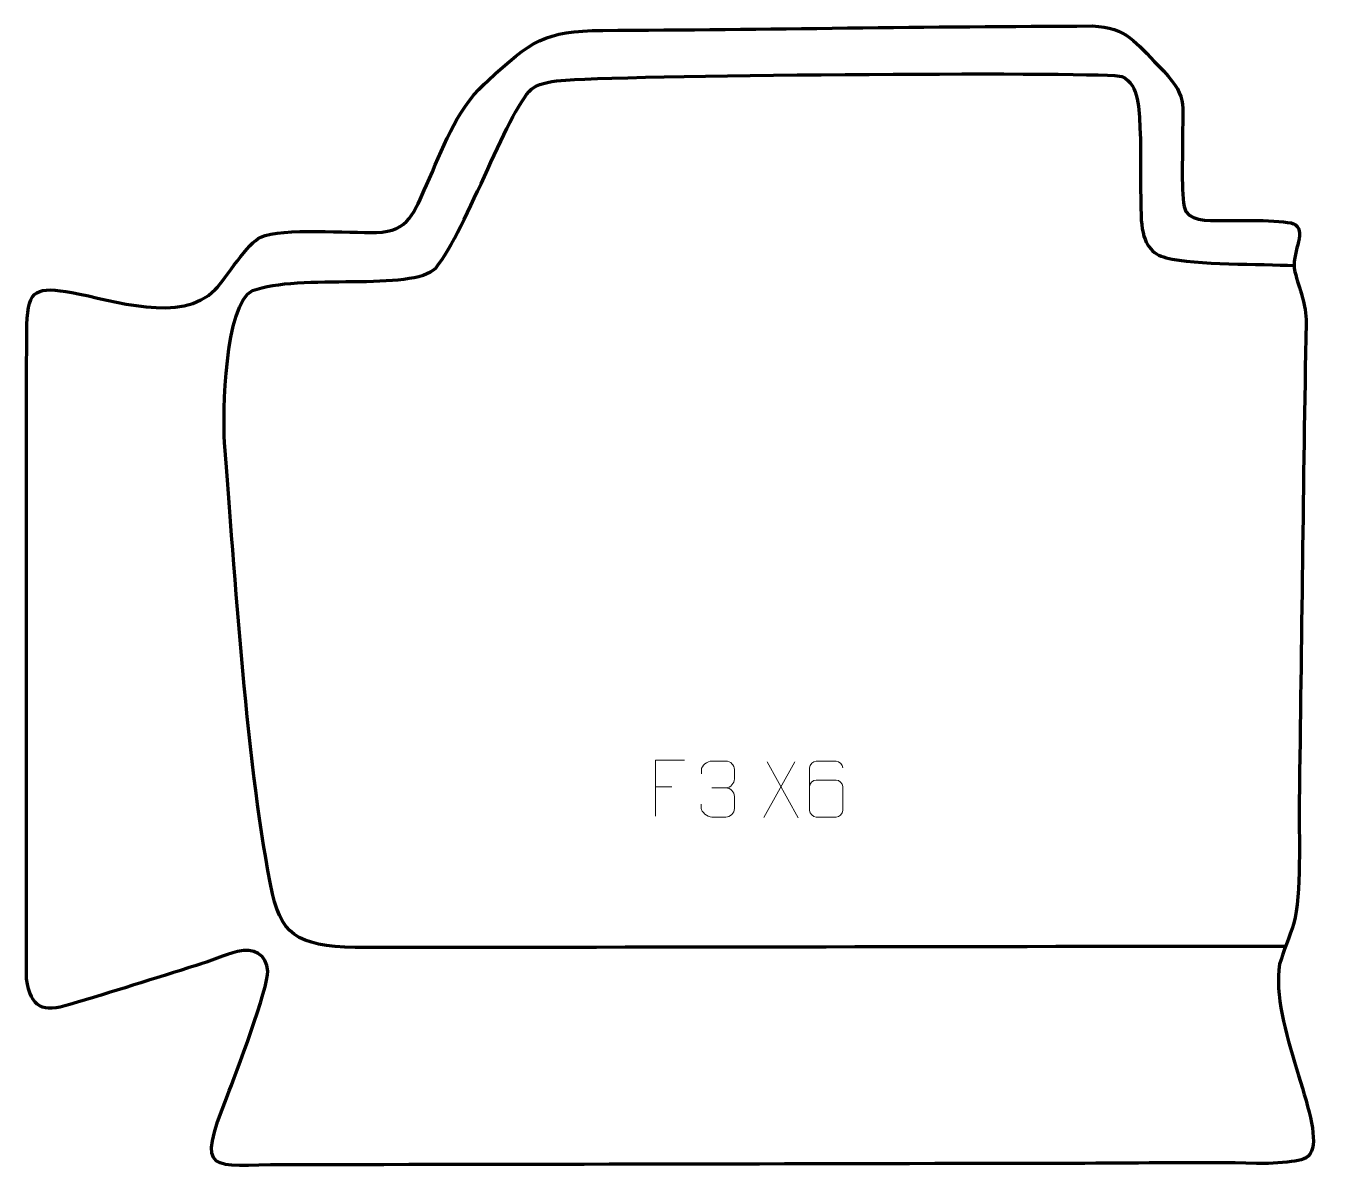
# Model space of a CAD drawing. Header units: millimetres. Extents: x 968 to 1547, y 155 to 668.
import ezdxf

# ---------------------------------------------------------------- set-up
doc = ezdxf.new("R2010")
doc.units = ezdxf.units.MM
doc.header["$MEASUREMENT"] = 0
doc.layers.add('layer 2', color=7, linetype='Continuous')
doc.layers.add('layer 3', color=7, linetype='Continuous')

msp = doc.modelspace()

# ---------------------------------------------------------------- linework, layer by layer
at = {"layer": 'layer 2', "color": 142, "lineweight": 158}
msp.add_open_spline([(1529.9117, 257.3865), (1393.388, 257.2852), (1256.8519, 256.9283), (1120.3337, 256.8669), (1120.3337, 256.8669), (1091.8572, 256.8541), (1082.6152, 261.0028), (1078.3857, 280.7929), (1078.3857, 280.7929), (1066.9268, 334.4121), (1061.496, 425.1726), (1056.9127, 481.9582), (1056.9127, 481.9582), (1056.1136, 494.9864), (1057.0341, 543.4786), (1069.3882, 549.6679), (1069.3882, 549.6679), (1090.0886, 557.5678), (1140.8513, 549.1282), (1151.0501, 559.7319), (1151.0501, 559.7319), (1164.9954, 576.5271), (1184.3465, 633.4735), (1194.7632, 640.184), (1194.7632, 640.184), (1197.9101, 642.2113), (1203.3104, 643.1196), (1209.131, 643.5126), (1209.131, 643.5126), (1244.0159, 645.8684), (1452.0168, 647.3959), (1456.9629, 645.0742), (1456.9629, 645.0742), (1464.794, 641.3983), (1464.5302, 629.9475), (1464.9408, 622.2546), (1464.9408, 622.2546), (1465.6727, 608.5431), (1464.9238, 594.8542), (1465.5598, 581.0879), (1465.5598, 581.0879), (1466.4258, 569.9297), (1470.2728, 565.9612), (1476.7111, 564.3381), (1476.7111, 564.3381), (1490.1864, 560.9414), (1518.6912, 561.6715), (1533.6913, 560.8093)], degree=3, knots=[0, 0, 0, 0, 0.07692308, 0.07692308, 0.07692308, 0.07692308, 0.15384615, 0.15384615, 0.15384615, 0.15384615, 0.23076923, 0.23076923, 0.23076923, 0.23076923, 0.30769231, 0.30769231, 0.30769231, 0.30769231, 0.38461538, 0.38461538, 0.38461538, 0.38461538, 0.46153846, 0.46153846, 0.46153846, 0.46153846, 0.53846154, 0.53846154, 0.53846154, 0.53846154, 0.61538462, 0.61538462, 0.61538462, 0.61538462, 0.69230769, 0.69230769, 0.69230769, 0.69230769, 0.76923077, 0.76923077, 0.76923077, 0.76923077, 0.84615385, 0.84615385, 0.84615385, 0.84615385, 1, 1, 1, 1], dxfattribs=at)
at = {"layer": 'layer 3', "color": 242, "lineweight": 158}
msp.add_open_spline([(968.7111, 242.9383), (970.6738, 229.7482), (975.8903, 227.8579), (987.9348, 231.4419), (987.9348, 231.4419), (1006.6303, 237.005), (1025.6323, 243.0439), (1044.2733, 248.8819), (1044.2733, 248.8819), (1050.1382, 250.7309), (1057.1549, 253.6115), (1062.7297, 255.1059), (1062.7297, 255.1059), (1069.8291, 257.0091), (1075.8562, 253.8758), (1076.249, 246.2843), (1076.249, 246.2843), (1076.6001, 239.4963), (1061.6794, 199.7305), (1058.2647, 190.974), (1058.2647, 190.974), (1043.8306, 154.5922), (1050.925, 160.0566), (1083.2268, 160.0712), (1083.2268, 160.0712), (1202.3188, 160.1254), (1321.3891, 160.4774), (1440.4786, 160.6867), (1440.4786, 160.6867), (1465.9028, 160.722), (1491.5679, 161.3502), (1516.9604, 160.6467), (1516.9604, 160.6467), (1521.0716, 160.5328), (1527.3627, 160.746), (1532.5611, 161.4739), (1532.5611, 161.4739), (1536.6483, 162.0462), (1540.01, 162.5581), (1541.4486, 166.0493), (1541.4486, 166.0493), (1547.0301, 179.5936), (1522.7215, 222.8506), (1527.2125, 249.3979), (1527.2125, 249.3979), (1528.8867, 255.2563), (1531.6306, 261.4322), (1533.5071, 267.709), (1533.5071, 267.709), (1537.0751, 280.0404), (1535.8029, 307.8792), (1535.9447, 321.8886), (1535.9447, 321.8886), (1537.0392, 392.9479), (1537.6546, 464.1691), (1539.0586, 535.1984), (1539.0586, 535.1984), (1539.2228, 543.5072), (1535.9181, 550.2994), (1534.0304, 558.0782), (1534.0304, 558.0782), (1532.0718, 566.1492), (1539.3998, 575.1068), (1534.2727, 579.0493), (1534.2727, 579.0493), (1531.2389, 581.3821), (1508.9794, 580.9078), (1503.8391, 580.9568), (1503.8391, 580.9568), (1498.5344, 581.0466), (1488.2946, 579.8789), (1485.4877, 584.8859), (1485.4877, 584.8859), (1483.056, 589.2236), (1484.0189, 609.1111), (1483.9691, 615.2281), (1483.9691, 615.2281), (1483.7605, 634.078), (1486.7624, 636.077), (1473.1925, 649.9079), (1473.1925, 649.9079), (1462.9596, 660.1856), (1459.2113, 666.97), (1443.7117, 667.6103), (1443.7117, 667.6103), (1370.9988, 667.4221), (1298.2399, 666.0672), (1225.4942, 665.6185), (1225.4942, 665.6185), (1199.624, 665.4589), (1193.3883, 660.9096), (1174.3194, 643.1871), (1174.3194, 643.1871), (1174.3194, 643.1871), (1172.6886, 641.6715), (1172.6886, 641.6715), (1172.6886, 641.6715), (1159.6192, 629.4613), (1154.1327, 612.5489), (1146.9641, 596.6458), (1146.9641, 596.6458), (1141.3514, 584.7141), (1139.3556, 575.9768), (1124.6637, 575.5651), (1124.6637, 575.5651), (1112.4864, 575.3054), (1082.8289, 577.7568), (1073.0484, 573.4933), (1073.0484, 573.4933), (1067.6239, 571.1287), (1057.5678, 555.4655), (1052.8042, 550.1048), (1052.8042, 550.1048), (1037.4875, 534.7351), (1007.3126, 545.381), (988.8461, 548.8581), (988.8461, 548.8581), (973.7138, 551.3158), (969.2837, 550.7885), (968.8558, 534.5254), (968.8558, 534.5254), (968.4279, 518.2623), (968.7111, 242.9383), (968.7111, 242.9383)], degree=3, knots=[0, 0, 0, 0, 0.03125, 0.03125, 0.03125, 0.03125, 0.0625, 0.0625, 0.0625, 0.0625, 0.09375, 0.09375, 0.09375, 0.09375, 0.125, 0.125, 0.125, 0.125, 0.15625, 0.15625, 0.15625, 0.15625, 0.1875, 0.1875, 0.1875, 0.1875, 0.21875, 0.21875, 0.21875, 0.21875, 0.25, 0.25, 0.25, 0.25, 0.28125, 0.28125, 0.28125, 0.28125, 0.3125, 0.3125, 0.3125, 0.3125, 0.34375, 0.34375, 0.34375, 0.34375, 0.375, 0.375, 0.375, 0.375, 0.40625, 0.40625, 0.40625, 0.40625, 0.4375, 0.4375, 0.4375, 0.4375, 0.46875, 0.46875, 0.46875, 0.46875, 0.5, 0.5, 0.5, 0.5, 0.53125, 0.53125, 0.53125, 0.53125, 0.5625, 0.5625, 0.5625, 0.5625, 0.59375, 0.59375, 0.59375, 0.59375, 0.625, 0.625, 0.625, 0.625, 0.65625, 0.65625, 0.65625, 0.65625, 0.6875, 0.6875, 0.6875, 0.6875, 0.71875, 0.71875, 0.71875, 0.71875, 0.75, 0.75, 0.75, 0.75, 0.78125, 0.78125, 0.78125, 0.78125, 0.8125, 0.8125, 0.8125, 0.8125, 0.84375, 0.84375, 0.84375, 0.84375, 0.875, 0.875, 0.875, 0.875, 0.90625, 0.90625, 0.90625, 0.90625, 0.9375, 0.9375, 0.9375, 0.9375, 1, 1, 1, 1], dxfattribs=at)
at = {"layer": 'layer 3', "color": 250, "lineweight": 9}
for points, knots in [([(1261.9739, 340.4219), (1261.9739, 340.4219), (1249.0999, 340.4219), (1249.0999, 340.4219), (1249.0999, 340.4219), (1249.0999, 340.4219), (1249.0999, 315.4683), (1249.0999, 315.4683)], [0, 0, 0, 0, 0.33333333, 0.33333333, 0.33333333, 0.33333333, 1, 1, 1, 1]), ([(1269.4867, 334.2764), (1269.4867, 334.2764), (1269.4867, 336.1336), (1269.4867, 336.1336), (1269.4867, 336.1336), (1269.4724, 337.8755), (1272.1369, 339.9936), (1274.196, 339.9709), (1274.196, 339.9709), (1276.2601, 339.9709), (1278.3241, 339.9709), (1280.3878, 339.9709), (1280.3878, 339.9709), (1282.5823, 339.9797), (1284.1806, 338.1329), (1284.225, 336.2208), (1284.225, 336.2208), (1284.2246, 334.7857), (1284.2246, 333.3506), (1284.225, 331.9151), (1284.225, 331.9151), (1284.1764, 330.2616), (1282.5738, 328.0316), (1280.3755, 328.0416), (1280.3755, 328.0416), (1282.5792, 328.0304), (1284.1872, 326.2272), (1284.2412, 324.1677), (1284.2412, 324.1677), (1284.2408, 322.383), (1284.2408, 320.5983), (1284.2412, 318.8132), (1284.2412, 318.8132), (1284.2513, 316.7518), (1282.1964, 314.9887), (1280.3755, 314.9968), (1280.3755, 314.9968), (1278.3102, 314.9971), (1276.245, 314.9971), (1274.1794, 314.9968), (1274.1794, 314.9968), (1272.0108, 315.0083), (1269.4798, 317.4085), (1269.4612, 318.8703), (1269.4612, 318.8703), (1269.4612, 318.8703), (1269.4612, 320.7789), (1269.4612, 320.7789)], [0, 0, 0, 0, 0.07692308, 0.07692308, 0.07692308, 0.07692308, 0.15384615, 0.15384615, 0.15384615, 0.15384615, 0.23076923, 0.23076923, 0.23076923, 0.23076923, 0.30769231, 0.30769231, 0.30769231, 0.30769231, 0.38461538, 0.38461538, 0.38461538, 0.38461538, 0.46153846, 0.46153846, 0.46153846, 0.46153846, 0.53846154, 0.53846154, 0.53846154, 0.53846154, 0.61538462, 0.61538462, 0.61538462, 0.61538462, 0.69230769, 0.69230769, 0.69230769, 0.69230769, 0.76923077, 0.76923077, 0.76923077, 0.76923077, 0.84615385, 0.84615385, 0.84615385, 0.84615385, 1, 1, 1, 1]), ([(1332.4896, 336.9662), (1332.4655, 338.3057), (1331.1093, 339.9589), (1329.5374, 339.9246), (1329.5374, 339.9246), (1326.5526, 339.9243), (1323.5674, 339.9243), (1320.582, 339.9246), (1320.582, 339.9246), (1319.3629, 339.9395), (1317.6347, 338.5019), (1317.6297, 336.9662), (1317.6297, 336.9662), (1317.63, 330.6057), (1317.63, 324.2449), (1317.6297, 317.8842), (1317.6297, 317.8842), (1317.6344, 316.7213), (1319.3629, 314.9502), (1320.582, 314.9258), (1320.582, 314.9258), (1323.5674, 314.9261), (1326.5526, 314.9261), (1329.5374, 314.9258), (1329.5374, 314.9258), (1330.8155, 314.9696), (1332.4852, 316.5841), (1332.4896, 317.8842), (1332.4896, 317.8842), (1332.4896, 321.4675), (1332.4896, 325.0506), (1332.4896, 328.6333), (1332.4896, 328.6333), (1332.4511, 330.1115), (1330.8684, 331.5444), (1329.5374, 331.5424), (1329.5374, 331.5424), (1326.5526, 331.5427), (1323.5674, 331.5427), (1320.582, 331.5424), (1320.582, 331.5424), (1319.2525, 331.5474), (1317.6095, 330.0401), (1317.6512, 328.6116)], [0, 0, 0, 0, 0.08333333, 0.08333333, 0.08333333, 0.08333333, 0.16666667, 0.16666667, 0.16666667, 0.16666667, 0.25, 0.25, 0.25, 0.25, 0.33333333, 0.33333333, 0.33333333, 0.33333333, 0.41666667, 0.41666667, 0.41666667, 0.41666667, 0.5, 0.5, 0.5, 0.5, 0.58333333, 0.58333333, 0.58333333, 0.58333333, 0.66666667, 0.66666667, 0.66666667, 0.66666667, 0.75, 0.75, 0.75, 0.75, 0.83333333, 0.83333333, 0.83333333, 0.83333333, 1, 1, 1, 1])]:
    msp.add_open_spline(points, degree=3, knots=knots, dxfattribs=at)
for points in [[(1311.1015, 339.6853), (1311.1015, 339.6853), (1297.3609, 314.7895), (1297.3609, 314.7895)], [(1298.8155, 339.6853), (1298.8155, 339.6853), (1312.5561, 314.7318), (1312.5561, 314.7318)], [(1249.0999, 328.5422), (1249.0999, 328.5422), (1256.268, 328.5422), (1256.268, 328.5422)], [(1274.1964, 328.0312), (1274.1964, 328.0312), (1280.3928, 328.0312), (1280.3928, 328.0312)]]:
    msp.add_open_spline(points, degree=3, dxfattribs=at)

doc.saveas('drawing.dxf')
